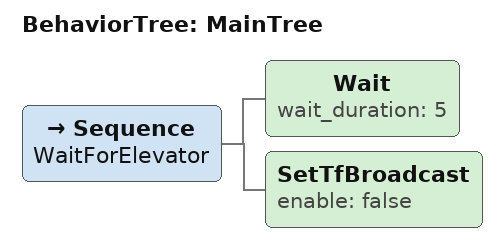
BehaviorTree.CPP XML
<root main_tree_to_execute="MainTree">
  <BehaviorTree ID="MainTree">
    <Sequence name="WaitForElevator">
      <!-- 使用默认参数 -->
      <Wait wait_duration="5"/>
      <SetTfBroadcast enable="false" />
    </Sequence>
  </BehaviorTree>
</root>
